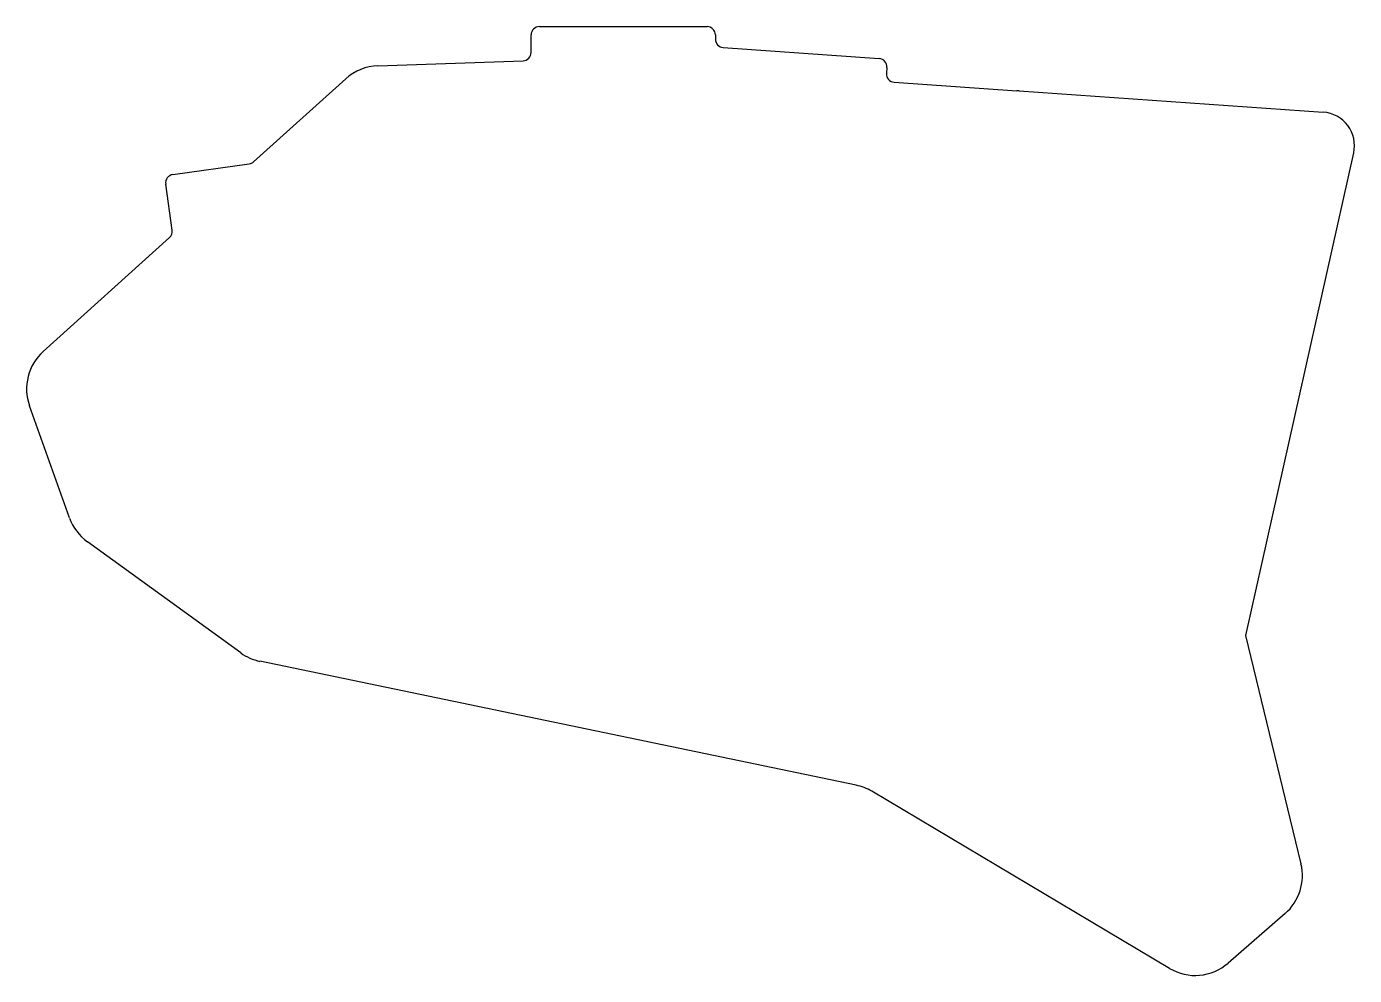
# Model space of a CAD drawing. Header units: millimetres. Extents: x -36 to 122, y -50 to 63.
import ezdxf

# ---------------------------------------------------------------- set-up
doc = ezdxf.new("R2010")
doc.units = ezdxf.units.MM

msp = doc.modelspace()

# ---------------------------------------------------------------- linework, layer by layer
for p, q in [((23.9, 60.07), (23.9, 62.15)), ((24.9, 63.15), (44.9, 63.15)), ((45.9, 62.15), (45.9, 61.64)), ((46.83, 60.64), (65.44, 59.34)), ((5.59, 58.47), (22.93, 59.07)), ((66.37, 58.27), (66.32, 57.57)), ((-9.23, 47.01), (1.78, 56.93)), ((67.25, 56.5), (81.88, 55.48)), ((82.15, 55.47), (118.47, 52.93)), ((122.1, 48.07), (109.2, -9.54)), ((-18.88, 45.48), (-9.76, 46.76)), ((-18.96, 38.84), (-19.73, 44.35)), ((-34.36, 24.37), (-19.28, 37.96)), ((-31.21, 4.49), (-36, 17.89)), ((-10.78, -11.61), (-29.08, 1.64)), ((109.2, -9.54), (115.81, -36.79)), ((62.71, -27.41), (-8.48, -12.62)), ((100.12, -49.28), (64.56, -28.13)), ((113.92, -42.74), (107.12, -48.65))]:
    msp.add_line(p, q)
for centre, radius, start, end in [((24.9, 62.15), 1, 90, 180), ((44.9, 62.15), 1, 0, 90), ((46.9, 61.64), 1, 180, 266), ((22.9, 60.07), 1, 272, 0), ((65.38, 58.34), 1, 356, 86), ((5.8, 52.47), 6, 92, 132.0138), ((67.32, 57.5), 1, 176, 266), ((81.87, 51.48), 4, 86, 89.8442), ((118.2, 48.94), 4, 347.3737, 86), ((-9.9, 47.75), 1, 278, 312.0138), ((-18.74, 44.49), 1, 98, 188), ((-19.95, 38.7), 1, 312.0138, 8), ((-30.34, 19.91), 6, 132.0138, 199.6451), ((-35.05, 18.23), 1, 199.645123, 199.6451237), ((-25.56, 6.5), 6, 199.6451, 234.0863), ((-7.26, -6.75), 6, 234.0863, 258.2648), ((-10.19, -10.8), 1, 234.0862677, 234.0862696), ((-8.28, -11.64), 1, 258.2647501, 258.2647506), ((61.49, -33.29), 6, 59.2572, 78.2648), ((62.51, -28.39), 1, 78.2647501, 78.2647506), ((109.98, -38.21), 6, 311, 13.6462), ((113.26, -41.98), 1, 310.999998, 310.9999996), ((103.18, -44.12), 6, 239.2572, 311)]:
    msp.add_arc(centre, radius, start, end)

doc.saveas('drawing.dxf')
